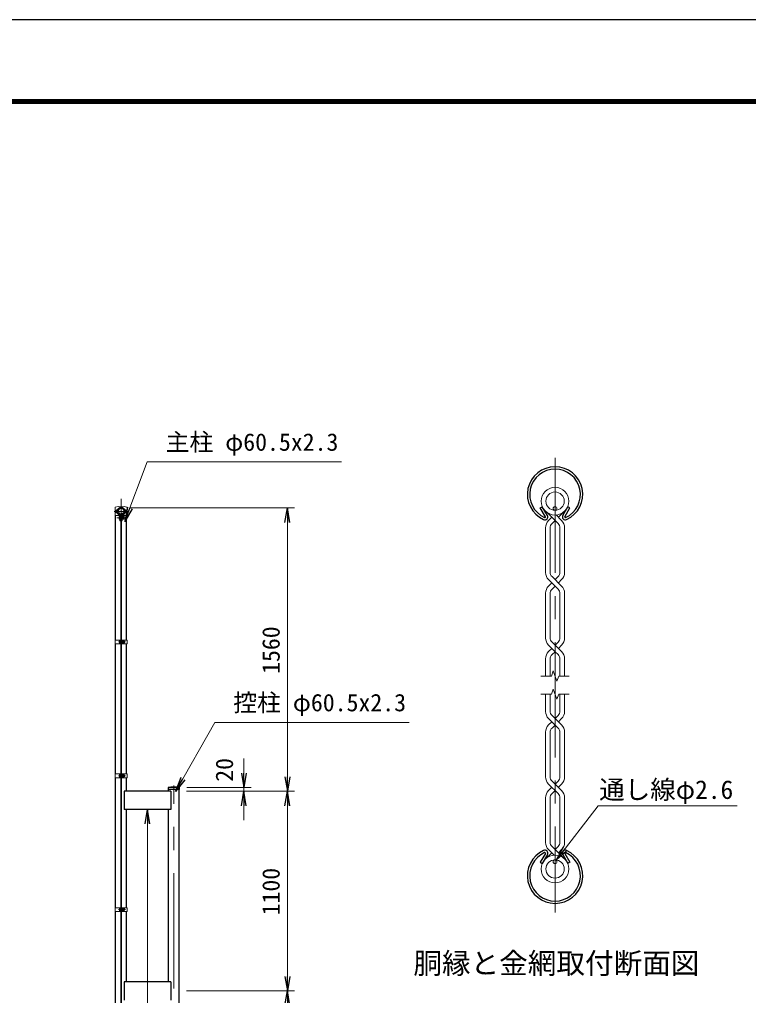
# Model space of a CAD drawing. Units: millimetres, scale not verified. Extents: x -8400 to 8400, y -5940 to 5940.
# Drawn here: x -2148 to 1863, y 565 to 5940 of the extents above; entities that cross this region are included whole.
import ezdxf
from ezdxf.enums import TextEntityAlignment as Align

# ---------------------------------------------------------------- set-up
doc = ezdxf.new("R2010")
doc.units = ezdxf.units.MM
doc.header["$LTSCALE"] = 20
doc.linetypes.add('USER1', pattern=[50.8, 31.75, -6.35, 6.35, -6.35])
for name, color, linetype, lineweight in [('0-1_D-STR1', 1, 'Continuous', 25), ('0-4_D-BMK', 2, 'USER1', 13), ('0-5_D-STR-DIM', 7, 'Continuous', 13), ('0-8_D-STR3', 3, 'Continuous', 13), ('0-9_D-STR-TXT', 7, 'Continuous', 13), ('0-A_D-TTL-TXT', 7, 'Continuous', 13), ('0-B_D-STR2', 7, 'Continuous', 13), ('0-C_D-TTL', 7, 'Continuous', 25)]:
    doc.layers.add(name, color=color, linetype=linetype, lineweight=lineweight)
doc.layers.add('0-6_0', color=7, linetype='Continuous')
doc.styles.add('ＭＳ ゴシック', font='')
doc.styles.get('ＭＳ ゴシック').set_extended_font_data('MS Gothic')

# ---------------------------------------------------------------- blocks, each defined once
blk = doc.blocks.new('_Open')
at = {"layer": '0-6_0'}
blk.add_line((-20, 3.333), (0, 0), dxfattribs=at)
blk.add_lwpolyline([(-20, -3.333), (0, 0), (-20, 0)], dxfattribs=at)

msp = doc.modelspace()

# ---------------------------------------------------------------- linework, layer by layer
at = {"layer": '0-1_D-STR1'}
for p, q in [((717.39, 3250.39), (728.5, 3256.81)), ((745.46, 3201.77), (717.39, 3250.39)), ((756.58, 3208.19), (728.5, 3256.81)), ((841.13, 3208.19), (869.2, 3256.81)), ((852.24, 3201.77), (880.31, 3250.39)), ((880.31, 3250.39), (869.2, 3256.81)), ((-1619.47, 2522.5), (-1619.47, 3208.45)), ((-1599.41, 3221.7), (-1598.02, 3222.5)), ((-1595.9, 3215.62), (-1599.41, 3221.7)), ((-1594.51, 3216.42), (-1598.02, 3222.5)), ((-1583.94, 3216.42), (-1580.43, 3222.5)), ((-1582.55, 3215.62), (-1579.04, 3221.7)), ((-1579.04, 3221.7), (-1580.43, 3222.5)), ((-1558.97, 2522.5), (-1558.97, 3208.45)), ((-1619.47, 1785.5), (-1619.47, 2501.5)), ((-1558.97, 1785.5), (-1558.97, 2501.5)), ((-1619.47, 1048.5), (-1619.47, 1764.5)), ((-1558.97, 1690), (-1558.97, 1764.5)), ((-1315.22, 1690), (-1573.22, 1690)), ((-1573.22, 1690), (-1573.22, 1590)), ((-1267.77, 1710), (-1330.67, 1710)), ((-1330.67, 1710), (-1330.67, 1699)), ((-1267.77, 1699), (-1330.67, 1699)), ((-1329.47, 1699), (-1329.47, 1690)), ((-1315.22, 1690), (-1315.22, 1590)), ((-1268.97, -3410), (-1268.97, 1699)), ((-1267.77, 1699), (-1267.77, 1710)), ((-1315.22, 1590), (-1573.22, 1590)), ((-1558.97, 1048.5), (-1558.97, 1590)), ((-1329.47, 1590), (-1329.47, 640)), ((745.46, 1347.22), (717.39, 1298.59)), ((852.24, 1347.22), (880.31, 1298.59)), ((717.39, 1298.59), (728.5, 1292.17)), ((756.58, 1340.8), (728.5, 1292.17)), ((841.13, 1340.8), (869.2, 1292.17)), ((880.31, 1298.59), (869.2, 1292.17)), ((-1619.47, 341.55), (-1619.47, 1027.5)), ((-1558.97, 640), (-1558.97, 1027.5)), ((-1315.22, 640), (-1573.22, 640)), ((-1573.22, 640), (-1573.22, 540)), ((-1315.22, 640), (-1315.22, 540))]:
    msp.add_line(p, q, dxfattribs=at)
for centre, radius, start, end in [((798.85, 3324.42), 152.4, 294.32478, 245.67522), ((798.85, 3324.42), 139.57, 294.32478, 245.67522), ((-1589.22, 3230.95), 19.05, 294.32478, 245.67522), ((-1589.22, 3230.95), 17.45, 294.32478, 245.67522), ((-1596.24, 3215.42), 2, 245.67522, 30), ((-1596.24, 3215.42), 0.401, 245.67522, 30), ((-1582.2, 3215.42), 2, 150, 294.32478), ((-1582.2, 3215.42), 0.401, 150, 294.32478), ((742.68, 3200.16), 16.04, 245.67522, 30), ((742.68, 3200.16), 3.21, 245.67522, 30), ((855.02, 3200.16), 16.04, 150, 294.32478), ((855.02, 3200.16), 3.21, 150, 294.32478), ((-1299.22, 1548.77), 164.27, 78.96219, 101.03781), ((798.85, 1224.57), 152.4, 114.32478, 65.67522), ((798.85, 1224.57), 139.57, 114.32478, 65.67522), ((742.68, 1348.82), 16.04, 330, 114.32478), ((742.68, 1348.82), 3.21, 330, 114.32478), ((855.02, 1348.82), 16.04, 65.67522, 210), ((855.02, 1348.82), 3.21, 65.67522, 210)]:
    msp.add_arc(centre, radius, start, end, dxfattribs=at)
at = {"layer": '0-4_D-BMK'}
for p, q in [((798.85, 3526.82), (798.85, 1022.17)), ((-1589.22, 3300), (-1589.22, -3460)), ((-1627.19, 3230.95), (-1551.25, 3230.95)), ((-1613.66, 3195.95), (-1564.78, 3195.95)), ((-1603.77, 2512), (-1565.17, 2512)), ((-1603.77, 1775), (-1565.17, 1775)), ((-1299.22, -3460), (-1299.22, 1721)), ((-1603.77, 1038), (-1565.17, 1038))]:
    msp.add_line(p, q, dxfattribs=at)
at = {"layer": '0-5_D-STR-DIM'}
for p, q in [((-1540.72, 3250), (-634.22, 3250)), ((-674.22, 1770), (-674.22, 3170)), ((720.58, 2324.49), (778.33, 2324.49)), ((788.59, 2352.68), (778.33, 2324.49)), ((809.11, 2296.3), (788.59, 2352.68)), ((819.37, 2324.49), (809.11, 2296.3)), ((819.37, 2324.49), (877.12, 2324.49)), ((720.58, 2224.49), (778.33, 2224.49)), ((788.59, 2252.68), (778.33, 2224.49)), ((809.11, 2196.3), (788.59, 2252.68)), ((819.37, 2224.49), (809.11, 2196.3)), ((819.37, 2224.49), (877.12, 2224.49)), ((-914.22, 1790), (-914.22, 1870)), ((-1228.97, 1690), (-634.22, 1690)), ((-1228.97, 1690), (-874.22, 1690)), ((-1228.97, 1690), (-634.22, 1690)), ((-1227.77, 1710), (-874.22, 1710)), ((-914.22, 1690), (-914.22, 1710)), ((-914.22, 1610), (-914.22, 1530)), ((-674.22, 670), (-674.22, 1610)), ((-1228.97, 590), (-634.22, 590)), ((-1228.97, 590), (-634.22, 590))]:
    msp.add_line(p, q, dxfattribs=at)
at = {"layer": '0-8_D-STR3'}
for p, q in [((-1616.02, 3237.45), (-1616.02, 3224.45)), ((-1611.22, 3238.95), (-1611.22, 3222.95)), ((-1610.86, 3234.95), (-1611.22, 3234.95)), ((-1610.86, 3226.95), (-1611.22, 3226.95)), ((-1567.22, 3234.95), (-1567.59, 3234.95)), ((-1567.22, 3226.95), (-1567.59, 3226.95)), ((-1561.72, 3239.05), (-1567.22, 3239.05)), ((-1567.22, 3239.05), (-1567.22, 3222.85)), ((-1561.72, 3235), (-1567.22, 3235)), ((-1561.72, 3226.9), (-1567.22, 3226.9)), ((-1560.72, 3237.18), (-1560.72, 3224.84)), ((-1560.72, 3234.95), (-1560.22, 3234.95)), ((-1560.72, 3234.95), (-1560.22, 3234.95)), ((-1560.72, 3234.27), (-1559.9, 3234.27)), ((-1560.72, 3227.63), (-1559.9, 3227.63)), ((-1560.72, 3226.95), (-1560.22, 3226.95)), ((-1560.72, 3226.95), (-1560.22, 3226.95)), ((-1560.22, 3234.95), (-1560.22, 3226.95)), ((-1555.57, 3250.96), (-1555.57, 3208.45)), ((-1600.52, 3189.39), (-1600.52, 3202.39)), ((-1595.72, 3179.25), (-1595.72, 3208.52)), ((-1595.72, 3179.25), (-1593.42, 3179.25)), ((-1593.42, 3179.25), (-1593.42, 3208.52)), ((-1591.72, 3201.27), (-1593.42, 3201.27)), ((-1591.72, 3190.63), (-1593.42, 3190.63)), ((-1591.72, 3201.27), (-1591.72, 3190.63)), ((-1591.72, 3199.95), (-1591.47, 3199.95)), ((-1591.72, 3191.95), (-1591.47, 3191.95)), ((-1591.47, 3210.95), (-1591.47, 339.05)), ((-1591.47, 3210.95), (-1586.97, 3210.95)), ((-1586.97, 3210.95), (-1586.97, 339.05)), ((-1586.97, 3199.95), (-1585.02, 3199.95)), ((-1586.97, 3191.95), (-1585.02, 3191.95)), ((-1585.02, 3179.25), (-1585.02, 3208.52)), ((-1585.02, 3179.25), (-1582.72, 3179.25)), ((-1582.72, 3179.25), (-1582.72, 3208.52)), ((-1582.72, 3208.45), (-1555.57, 3208.45)), ((-1572.72, 3204.05), (-1582.72, 3204.05)), ((-1572.72, 3200), (-1582.72, 3200)), ((-1572.72, 3191.9), (-1582.72, 3191.9)), ((-1572.72, 3187.85), (-1582.72, 3187.85)), ((-1571.72, 3202.18), (-1571.72, 3189.84)), ((-1571.72, 3199.95), (-1571.72, 3191.95)), ((-1571.72, 3199.27), (-1571.4, 3199.27)), ((-1571.72, 3192.63), (-1571.4, 3192.63)), ((-1561.72, 3222.85), (-1567.22, 3222.85)), ((-1621.77, 2522.5), (-1621.77, 2501.5)), ((-1591.47, 2522.5), (-1621.77, 2522.5)), ((-1591.47, 2501.5), (-1621.77, 2501.5)), ((-1598.57, 2518.5), (-1598.57, 2505.5)), ((-1593.77, 2522.5), (-1593.77, 2501.5)), ((-1593.77, 2520), (-1593.77, 2504)), ((-1586.97, 2522.5), (-1556.67, 2522.5)), ((-1586.97, 2501.5), (-1556.67, 2501.5)), ((-1584.67, 2522.5), (-1584.67, 2501.5)), ((-1574.67, 2520.1), (-1584.67, 2520.1)), ((-1584.67, 2520.1), (-1584.67, 2503.9)), ((-1574.67, 2516.05), (-1584.67, 2516.05)), ((-1574.67, 2507.95), (-1584.67, 2507.95)), ((-1574.67, 2503.9), (-1584.67, 2503.9)), ((-1573.67, 2518.23), (-1573.67, 2505.89)), ((-1573.67, 2516), (-1569.77, 2516)), ((-1573.67, 2515.32), (-1569.45, 2515.32)), ((-1573.67, 2508.68), (-1569.45, 2508.68)), ((-1573.67, 2508), (-1569.77, 2508)), ((-1569.77, 2516), (-1569.77, 2508)), ((-1556.67, 2522.5), (-1556.67, 2501.5)), ((-1621.77, 1785.5), (-1621.77, 1764.5)), ((-1591.47, 1785.5), (-1621.77, 1785.5)), ((-1598.57, 1781.5), (-1598.57, 1768.5)), ((-1593.77, 1785.5), (-1593.77, 1764.5)), ((-1593.77, 1783), (-1593.77, 1767)), ((-1586.97, 1785.5), (-1556.67, 1785.5)), ((-1584.67, 1785.5), (-1584.67, 1764.5)), ((-1574.67, 1783.1), (-1584.67, 1783.1)), ((-1584.67, 1783.1), (-1584.67, 1766.9)), ((-1574.67, 1779.05), (-1584.67, 1779.05)), ((-1573.67, 1781.23), (-1573.67, 1768.89)), ((-1573.67, 1779), (-1569.77, 1779)), ((-1573.67, 1778.32), (-1569.45, 1778.32)), ((-1569.77, 1779), (-1569.77, 1771)), ((-1556.67, 1785.5), (-1556.67, 1764.5)), ((-1591.47, 1764.5), (-1621.77, 1764.5)), ((-1586.97, 1764.5), (-1556.67, 1764.5)), ((-1574.67, 1770.95), (-1584.67, 1770.95)), ((-1574.67, 1766.9), (-1584.67, 1766.9)), ((-1573.67, 1771.68), (-1569.45, 1771.68)), ((-1573.67, 1771), (-1569.77, 1771)), ((-1621.77, 1048.5), (-1621.77, 1027.5)), ((-1591.47, 1048.5), (-1621.77, 1048.5)), ((-1591.47, 1027.5), (-1621.77, 1027.5)), ((-1598.57, 1044.5), (-1598.57, 1031.5)), ((-1593.77, 1048.5), (-1593.77, 1027.5)), ((-1593.77, 1046), (-1593.77, 1030)), ((-1586.97, 1048.5), (-1556.67, 1048.5)), ((-1586.97, 1027.5), (-1556.67, 1027.5)), ((-1584.67, 1048.5), (-1584.67, 1027.5)), ((-1574.67, 1046.1), (-1584.67, 1046.1)), ((-1584.67, 1046.1), (-1584.67, 1029.9)), ((-1574.67, 1042.05), (-1584.67, 1042.05)), ((-1574.67, 1033.95), (-1584.67, 1033.95)), ((-1574.67, 1029.9), (-1584.67, 1029.9)), ((-1573.67, 1044.23), (-1573.67, 1031.89)), ((-1573.67, 1042), (-1569.77, 1042)), ((-1573.67, 1041.32), (-1569.45, 1041.32)), ((-1573.67, 1034.68), (-1569.45, 1034.68)), ((-1573.67, 1034), (-1569.77, 1034)), ((-1569.77, 1042), (-1569.77, 1034)), ((-1556.67, 1048.5), (-1556.67, 1027.5))]:
    msp.add_line(p, q, dxfattribs=at)
msp.add_lwpolyline([(-1622.87, 3250.96), (-1622.87, 3208.45), (-1595.72, 3208.45)], dxfattribs=at)
for centre in [(798.85, 3247.24), (798.85, 1301.75)]:
    msp.add_circle(centre, 10.4, dxfattribs=at)
for centre, radius, start, end in [((-1619.57, 3250.96), 3.3, 116.72671, 180), ((-1589.22, 3178.06), 82.25, 67.22973, 112.77027), ((-1589.22, 3230.95), 22, 290.1633, 249.8367), ((-1589.22, 3230.95), 19.7, 289.83718, 250.16282), ((-1563.26, 3237.02), 2.54, 307.21089, 52.78911), ((-1569.42, 3230.95), 8.7, 332.26063, 27.73937), ((-1563.27, 3224.87), 2.55, 307.42505, 52.57495), ((-1567.72, 3230.95), 8.5, 331.92751, 28.07249), ((-1558.87, 3250.96), 3.3, 0, 63.27329), ((-1597.72, 3208.52), 2, 0, 62.72039), ((-1597.72, 3208.52), 4.3, 0, 65.03562), ((-1580.72, 3208.52), 4.3, 114.96438, 180), ((-1580.72, 3208.52), 2, 117.27961, 180), ((-1574.26, 3202.02), 2.54, 307.21089, 52.78911), ((-1580.42, 3195.95), 8.7, 332.26063, 27.73937), ((-1574.27, 3189.87), 2.55, 307.42505, 52.57495), ((-1579.22, 3195.95), 8.5, 331.92751, 28.07249), ((-1576.21, 2518.07), 2.54, 307.21089, 52.78911), ((-1582.37, 2512), 8.7, 332.26063, 27.73937), ((-1576.22, 2505.92), 2.55, 307.42505, 52.57495), ((-1577.27, 2512), 8.5, 331.92751, 28.07249), ((-1576.21, 1781.07), 2.54, 307.21089, 52.78911), ((-1582.37, 1775), 8.7, 332.26063, 27.73937), ((-1577.27, 1775), 8.5, 331.92751, 28.07249), ((-1576.22, 1768.92), 2.55, 307.42505, 52.57495), ((-1576.21, 1044.07), 2.54, 307.21089, 52.78911), ((-1582.37, 1038), 8.7, 332.26063, 27.73937), ((-1576.22, 1031.92), 2.55, 307.42505, 52.57495), ((-1577.27, 1038), 8.5, 331.92751, 28.07249)]:
    msp.add_arc(centre, radius, start, end, dxfattribs=at)
for centre, start_param, end_param in [((-1611.22, 3237.45), 1.5707963, 3.1415927), ((-1611.22, 3224.45), 3.1415927, 4.712389), ((-1595.72, 3202.39), 1.5707963, 3.1415927), ((-1595.72, 3189.39), 3.1415927, 4.712389), ((-1593.77, 2518.5), 1.5707963, 3.1415927), ((-1593.77, 2505.5), 3.1415927, 4.712389), ((-1593.77, 1781.5), 1.5707963, 3.1415927), ((-1593.77, 1768.5), 3.1415927, 4.712389), ((-1593.77, 1044.5), 1.5707963, 3.1415927), ((-1593.77, 1031.5), 3.1415927, 4.712389)]:
    msp.add_ellipse(centre, major_axis=(4.8, 0), ratio=0.3125, start_param=start_param, end_param=end_param, dxfattribs=at)
at = {"layer": '0-9_D-STR-TXT'}
for points in [[(-376.87, 3504.03), (-1446.23, 3504.03), (-1568.91, 3176.54)], [(-376.87, 3504.03), (-1446.23, 3504.03), (-1568.91, 3176.54)], [(-4.52, 2069.12), (-1073.88, 2069.12), (-1288.08, 1690.52)], [(198.54, -378.32), (-1444.22, -378.32), (-1444.22, 1588)], [(1800.61, 1610.21), (1036.74, 1610.21), (806.42, 1311.57)]]:
    msp.add_lwpolyline(points, dxfattribs=at)
at = {"layer": '0-B_D-STR2'}
for p, q in [((798.85, 3180.29), (751.4, 3227.75)), ((817, 3198.44), (846.3, 3227.75)), ((763.07, 3180.82), (780.7, 3198.44)), ((782.65, 3164.09), (798.85, 3180.29)), ((815.05, 3164.09), (798.85, 3180.29)), ((834.63, 3180.82), (804.09, 3211.35)), ((746.67, 3141.22), (746.67, 2894.72)), ((772.34, 3139.2), (772.34, 2896.74)), ((825.36, 3139.2), (825.36, 2896.74)), ((851.03, 3141.22), (851.03, 2894.72)), ((798.85, 2819.35), (763.07, 2855.12)), ((834.63, 2819.87), (782.65, 2871.85)), ((815.05, 2871.85), (798.85, 2855.65)), ((834.63, 2855.12), (817, 2837.5)), ((780.7, 2837.5), (763.07, 2819.87)), ((763.07, 2819.87), (780.7, 2837.5)), ((782.65, 2803.14), (798.85, 2819.35)), ((815.05, 2803.14), (798.85, 2819.35)), ((746.67, 2780.27), (746.67, 2533.77)), ((772.34, 2778.25), (772.34, 2535.79)), ((825.36, 2778.25), (825.36, 2535.79)), ((851.03, 2780.27), (851.03, 2533.77)), ((798.85, 2458.4), (763.07, 2494.18)), ((780.7, 2476.55), (763.07, 2458.92)), ((763.07, 2458.92), (780.7, 2476.55)), ((834.63, 2458.92), (782.65, 2510.9)), ((815.05, 2510.9), (798.85, 2494.7)), ((834.63, 2494.18), (817, 2476.55)), ((746.67, 2419.32), (746.67, 2324.49)), ((782.65, 2442.2), (798.85, 2458.4)), ((815.05, 2442.2), (798.85, 2458.4)), ((851.03, 2419.32), (851.03, 2324.49)), ((772.34, 2417.31), (772.34, 2324.49)), ((825.36, 2417.31), (825.36, 2324.49)), ((746.67, 2129.66), (746.67, 2224.49)), ((772.34, 2131.68), (772.34, 2224.49)), ((825.36, 2131.68), (825.36, 2224.49)), ((851.03, 2129.66), (851.03, 2224.49)), ((834.63, 2054.81), (782.65, 2106.79)), ((815.05, 2106.79), (798.85, 2090.58)), ((815.05, 2038.08), (763.07, 2090.06)), ((780.7, 2072.44), (763.07, 2054.81)), ((798.85, 2054.29), (782.65, 2038.08)), ((834.63, 2090.06), (817, 2072.44)), ((746.67, 1768.71), (746.67, 2015.21)), ((772.34, 1770.73), (772.34, 2013.19)), ((825.36, 1770.73), (825.36, 2013.19)), ((851.03, 1768.71), (851.03, 2015.21)), ((815.05, 1677.14), (763.07, 1729.12)), ((834.63, 1693.86), (782.65, 1745.84)), ((815.05, 1745.84), (798.85, 1729.64)), ((834.63, 1729.12), (817, 1711.49)), ((780.7, 1711.49), (763.07, 1693.86)), ((798.85, 1693.34), (782.65, 1677.14)), ((746.67, 1407.77), (746.67, 1654.26)), ((772.34, 1409.78), (772.34, 1652.25)), ((825.36, 1409.78), (825.36, 1652.25)), ((851.03, 1407.77), (851.03, 1654.26)), ((780.7, 1350.54), (751.4, 1321.24)), ((763.07, 1368.17), (793.61, 1337.63)), ((782.65, 1384.89), (846.3, 1321.24)), ((815.05, 1384.89), (798.85, 1368.69)), ((834.63, 1368.17), (817, 1350.54))]:
    msp.add_line(p, q, dxfattribs=at)
for centre, radius in [((798.85, 3287.37), 76.2), ((798.85, 3287.37), 50.53), ((798.85, 1261.62), 76.2), ((798.85, 1261.62), 50.53)]:
    msp.add_circle(centre, radius, dxfattribs=at)
for centre, radius, start, end in [((802.67, 3141.22), 56, 135, 180), ((795.03, 3141.22), 56, 0, 45), ((802.67, 3141.22), 30.4, 131.19984, 183.80396), ((795.03, 3141.22), 30.4, 356.19604, 48.80016), ((802.67, 2894.72), 56, 180, 225), ((802.67, 2894.72), 30.4, 176.19604, 228.80016), ((795.03, 2894.72), 30.4, 311.19984, 3.80396), ((795.03, 2894.72), 56, 315, 0), ((802.67, 2780.27), 56, 135, 180), ((802.67, 2780.27), 30.4, 131.19984, 183.80396), ((795.03, 2780.27), 30.4, 356.19604, 48.80016), ((795.03, 2780.27), 56, 0, 45), ((802.67, 2533.77), 56, 180, 225), ((802.67, 2533.77), 30.4, 176.19604, 228.80016), ((795.03, 2533.77), 30.4, 311.19984, 3.80396), ((795.03, 2533.77), 56, 315, 0), ((802.67, 2419.32), 56, 135, 180), ((802.67, 2419.32), 30.4, 131.19984, 183.80396), ((795.03, 2419.32), 30.4, 356.19604, 48.80016), ((795.03, 2419.32), 56, 0, 45), ((802.67, 2129.66), 56, 180, 225), ((802.67, 2129.66), 30.4, 176.19604, 228.80016), ((795.03, 2129.66), 30.4, 311.19984, 3.80396), ((795.03, 2129.66), 56, 315, 0), ((802.67, 2015.21), 56, 135, 180), ((795.03, 2015.21), 56, 0, 45), ((802.67, 2015.21), 30.4, 131.19984, 183.80396), ((795.03, 2015.21), 30.4, 356.19604, 48.80016), ((802.67, 1768.71), 56, 180, 225), ((802.67, 1768.71), 30.4, 176.19604, 228.80016), ((795.03, 1768.71), 30.4, 311.19984, 3.80396), ((795.03, 1768.71), 56, 315, 0), ((802.67, 1654.26), 56, 135, 180), ((802.67, 1654.26), 30.4, 131.19984, 183.80396), ((795.03, 1654.26), 30.4, 356.19604, 48.80016), ((795.03, 1654.26), 56, 0, 45), ((802.67, 1407.77), 56, 180, 225), ((802.67, 1407.77), 30.4, 176.19604, 228.80016), ((795.03, 1407.77), 30.4, 311.19984, 3.80396), ((795.03, 1407.77), 56, 315, 0)]:
    msp.add_arc(centre, radius, start, end, dxfattribs=at)
at = {"layer": '0-C_D-TTL', "color": 2}
msp.add_lwpolyline([(-8400, 5940), (8400, 5940), (8400, -5940), (-8400, -5940)], close=True, dxfattribs=at)
at = {"layer": '0-C_D-TTL'}
for points in [[(-7860, 5500), (7860, 5500), (7860, -5500), (-7860, -5500)], [(-7855, 5495), (7855, 5495), (7855, -5495), (-7855, -5495)], [(-7850, 5490), (7850, 5490), (7850, -5490), (-7850, -5490)], [(-7845, 5485), (7845, 5485), (7845, -5485), (-7845, -5485)], [(-7840, 5480), (7840, 5480), (7840, -5480), (-7840, -5480)]]:
    msp.add_lwpolyline(points, close=True, dxfattribs=at)

# ---------------------------------------------------------------- block references
at = {"layer": '0-5_D-STR-DIM', "xscale": 4, "yscale": 4}
for p, rotation in [((-674.22, 3250), 90), ((-914.22, 1710), 270), ((-674.22, 1690), 270), ((-914.22, 1690), 90), ((-674.22, 1690), 90), ((-674.22, 590), 270), ((-674.22, 590), 90)]:
    msp.add_blockref('_Open', p, dxfattribs=dict(at, rotation=rotation))
at = {"layer": '0-9_D-STR-TXT', "xscale": 4, "yscale": 4}
for p, rotation in [((-1569.61, 3174.66), 249.46512), ((-1569.61, 3174.66), 249.46512), ((-1289.06, 1688.78), 240.49991), ((-1444.22, 1590), 90), ((805.2, 1309.98), 232.35992)]:
    msp.add_blockref('_Open', p, dxfattribs=dict(at, rotation=rotation))

# ---------------------------------------------------------------- texts
at = {"layer": '0-5_D-STR-DIM', "style": 'ＭＳ ゴシック'}
for s, p in [('1560', (-687.72, 2336.2)), ('20', (-944.28, 1741.92)), ('1100', (-687.72, 1006.2))]:
    msp.add_text(s, height=96.19, rotation=90, dxfattribs=at).set_placement(p, align=Align.BOTTOM_LEFT)
at = {"layer": '0-9_D-STR-TXT', "style": 'ＭＳ ゴシック'}
for s, height, p in [('主柱 φ60.5x2.3', 96.19, (-1344.39, 3536.05)), ('主柱 φ60.5x2.3', 96.19, (-1344.39, 3536.05)), ('控柱 φ60.5x2.3', 96.19, (-972.03, 2101.15)), ('通し線φ2.6', 102.9, (1041.93, 1616.42))]:
    msp.add_text(s, height=height, dxfattribs=at).set_placement(p, align=Align.BOTTOM_LEFT)
at = {"layer": '0-A_D-TTL-TXT', "style": 'ＭＳ ゴシック'}
msp.add_text('胴縁と金網取付断面図', height=115.4, dxfattribs=at).set_placement((19.16, 650.3), align=Align.BOTTOM_LEFT)

doc.saveas('drawing.dxf')
